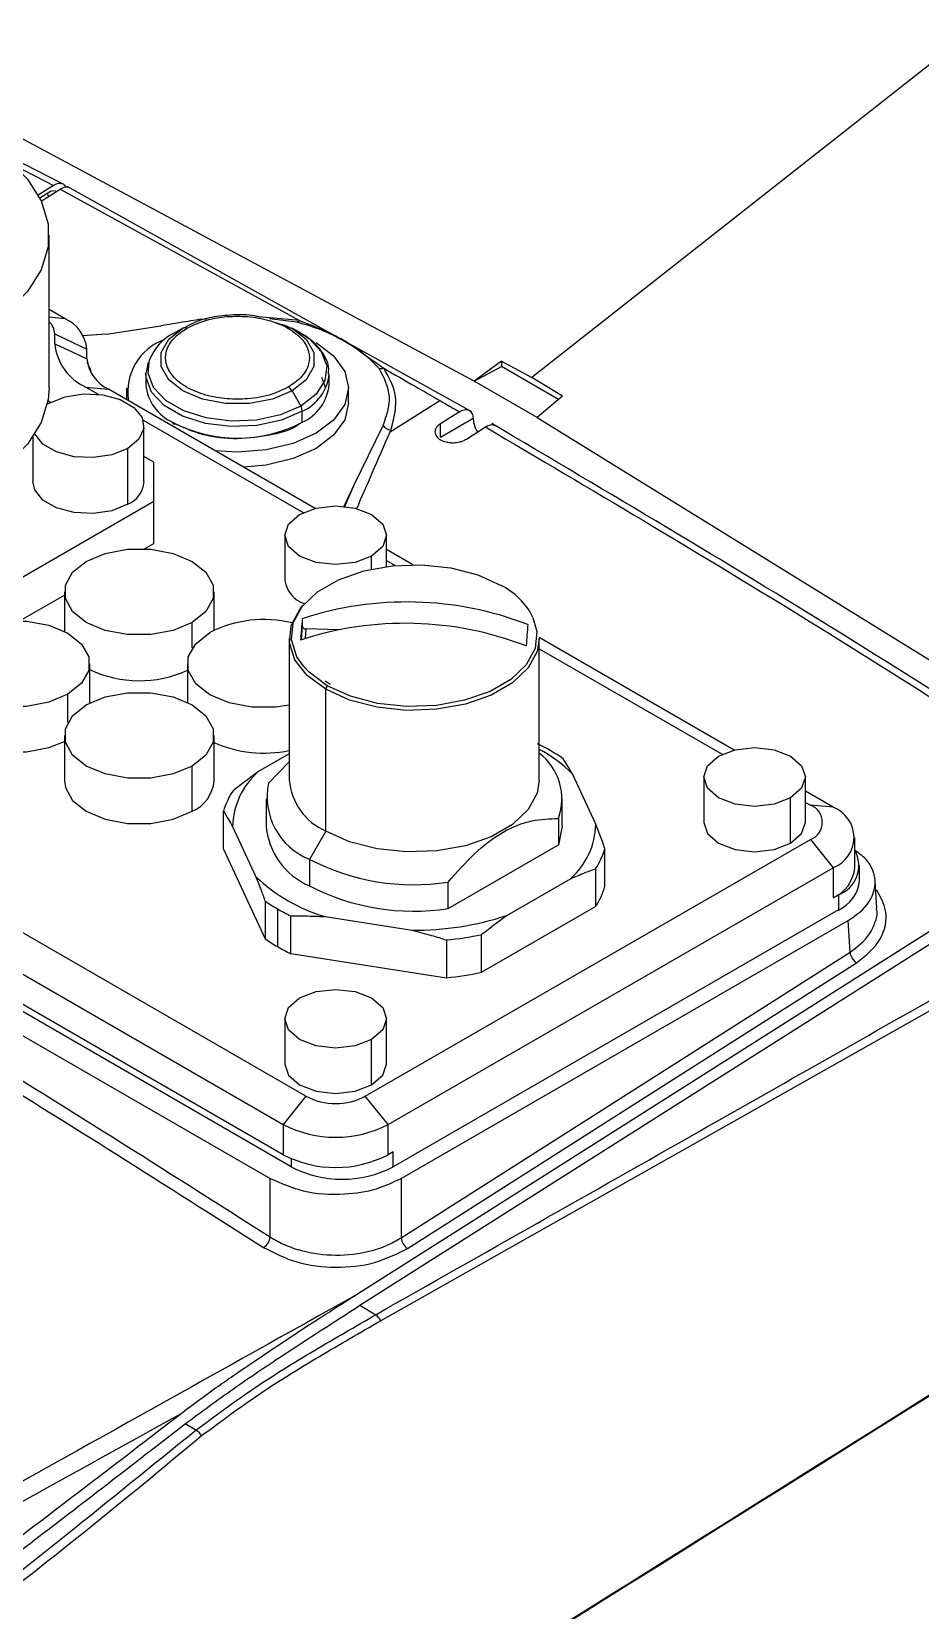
# Model space of a CAD drawing. Header units: millimetres. Extents: x 126 to 938, y 244 to 707.
# Drawn here: x 344.777 to 347.177, y 601.577 to 605.843 of the extents above; entities that cross this region are included whole.
import ezdxf

# ---------------------------------------------------------------- set-up
doc = ezdxf.new("R2010")
doc.units = ezdxf.units.MM

msp = doc.modelspace()

# ---------------------------------------------------------------- linework, layer by layer
at = {"color": 7, "linetype": 'Continuous', "lineweight": 25}
for p, q in [((348.3024, 606.6202), (346.1281, 604.9084)), ((345.9725, 604.8983), (344.6475, 605.6089)), ((344.8638, 605.4298), (344.6522, 605.5378)), ((344.8362, 605.4268), (344.795, 605.4007)), ((344.8032, 605.3844), (344.8539, 605.4165)), ((344.8539, 605.4165), (345.5002, 605.0619)), ((345.6222, 605.0065), (344.8727, 605.4243)), ((344.7989, 605.3934), (344.8192, 605.4063)), ((344.824, 604.8799), (344.824, 605.2923)), ((344.8677, 605.0668), (344.824, 605.092)), ((345.5002, 605.0619), (345.3903, 605.0722)), ((344.8677, 605.0668), (344.824, 605.0707)), ((344.9794, 605.0255), (345.1256, 605.0481)), ((345.1856, 605.0418), (345.162, 605.0282)), ((345.195, 605.0453), (345.1868, 605.041)), ((345.2493, 605.0658), (345.2286, 605.0644)), ((345.4932, 605.0577), (345.4194, 605.0665)), ((345.5038, 605.0282), (345.4802, 605.0418)), ((344.8397, 604.9991), (344.8397, 605.026)), ((344.9794, 605.0255), (344.9142, 605.0211)), ((345.9655, 604.8151), (345.6335, 605.0002)), ((344.9263, 604.9583), (344.9263, 604.9851)), ((345.0919, 604.9493), (345.0864, 604.9216)), ((345.6809, 604.9665), (345.7279, 604.933)), ((346.0457, 604.9526), (345.9725, 604.8983)), ((346.0457, 604.9526), (346.1281, 604.9084)), ((346.0457, 604.9526), (346.0457, 604.9377)), ((345.0854, 604.918), (345.0854, 604.9211)), ((345.0854, 604.918), (345.0854, 604.888)), ((345.5598, 604.9093), (345.5704, 604.8799)), ((345.5804, 604.888), (345.5804, 604.918)), ((345.9725, 604.8983), (346.0457, 604.9377)), ((346.1999, 604.8486), (346.0457, 604.9377)), ((346.2105, 604.8575), (346.1281, 604.9084)), ((344.9236, 604.8821), (344.9565, 604.8632)), ((344.9236, 604.8821), (344.9849, 604.8767)), ((345.5428, 604.5546), (344.9849, 604.8767)), ((345.0329, 604.8799), (345.0329, 604.849)), ((345.4802, 604.8717), (345.5038, 604.8309)), ((345.6329, 604.839), (345.6329, 604.8799)), ((346.1422, 604.8003), (345.9725, 604.8983)), ((344.8193, 604.836), (344.8245, 604.8391)), ((344.8277, 604.8409), (344.821, 604.8447)), ((345.5079, 604.787), (345.5079, 604.817)), ((345.745, 604.761), (345.8792, 604.8461)), ((345.9322, 604.8154), (345.8809, 604.7829)), ((346.2105, 604.8575), (346.1422, 604.8003)), ((345.0783, 604.7929), (345.5107, 604.5432)), ((345.0805, 604.6268), (345.0805, 604.7779)), ((345.6482, 604.6183), (345.7261, 604.7785)), ((345.8809, 604.7472), (345.9692, 604.7982)), ((345.8809, 604.7472), (345.8809, 604.7829)), ((345.9516, 604.7418), (346.0029, 604.7744)), ((346.1422, 604.8003), (347.9399, 603.6888)), ((344.7805, 604.748), (344.7805, 604.6268)), ((345.0366, 604.5656), (345.0366, 604.7166)), ((345.1071, 604.6796), (345.0805, 604.6949)), ((345.1071, 604.574), (345.1071, 604.6796)), ((345.6212, 604.5601), (345.6482, 604.6183)), ((345.6229, 604.56), (345.6482, 604.6183)), ((344.2929, 604.104), (345.1071, 604.574)), ((345.1071, 604.4597), (345.1071, 604.574)), ((345.4606, 604.4819), (345.4606, 604.3594)), ((345.7356, 604.3975), (345.7356, 604.4819)), ((345.082, 604.4452), (345.1071, 604.4597)), ((345.8065, 604.4024), (345.7356, 604.4433)), ((345.6953, 604.3905), (345.6953, 604.4258)), ((345.7356, 604.4134), (345.7588, 604.4)), ((344.7461, 604.2513), (344.8657, 604.3203)), ((344.8657, 604.3288), (344.8657, 604.2223)), ((345.2698, 604.2253), (345.2698, 604.3288)), ((345.2106, 604.1765), (345.2106, 604.2463)), ((345.5078, 604.2371), (345.5048, 604.1992)), ((345.5078, 604.2563), (345.5078, 604.2371)), ((345.5177, 604.2287), (345.5157, 604.2028)), ((345.6066, 604.2264), (345.5177, 604.2287)), ((345.4727, 604.2034), (345.4727, 603.8206)), ((346.6742, 603.9015), (346.1477, 604.2054)), ((346.1477, 603.8206), (346.1477, 604.2034)), ((346.1477, 604.1755), (346.6421, 603.8901)), ((344.9339, 604.0284), (344.9339, 604.1349)), ((345.1976, 604.1349), (345.1976, 604.0304)), ((345.5179, 602.9661), (343.5612, 604.0956)), ((344.8747, 603.9756), (344.8747, 604.0524)), ((345.5836, 604.0784), (345.5695, 604.0875)), ((345.5715, 603.6829), (345.5715, 604.0657)), ((343.5, 604.0194), (345.4566, 602.8899)), ((345.4566, 602.8082), (343.5, 603.9378)), ((344.8657, 603.941), (344.8657, 603.8185)), ((345.2698, 603.8185), (345.2698, 603.941)), ((345.4778, 602.7756), (343.5212, 603.9051)), ((345.4727, 603.8911), (345.3883, 603.8424)), ((343.4778, 603.8661), (345.4214, 602.7441)), ((345.2106, 603.7361), (345.2106, 603.8585)), ((345.4727, 603.8701), (345.417, 603.812)), ((346.3005, 603.7013), (346.2375, 603.837)), ((346.5919, 603.8288), (346.5919, 603.7063)), ((346.8669, 603.7063), (346.8669, 603.8288)), ((345.4102, 603.7696), (345.4102, 603.6981)), ((346.2102, 603.6981), (346.2102, 603.7696)), ((346.8267, 603.6502), (346.8267, 603.7726)), ((346.9416, 603.7471), (346.8669, 603.7902)), ((346.8669, 603.7603), (346.8803, 603.7526)), ((346.9416, 603.7471), (346.8803, 603.7526)), ((345.295, 603.6342), (345.295, 603.7363)), ((347.7, 603.7272), (345.6568, 602.4314)), ((346.1996, 603.7168), (346.1996, 603.6454)), ((345.3199, 603.695), (345.3829, 603.5593)), ((345.5715, 603.6829), (345.5273, 603.6063)), ((345.6638, 602.4014), (347.6644, 603.6705)), ((347.0001, 603.5838), (347.0001, 603.6655)), ((345.295, 603.6342), (345.4077, 603.3915)), ((345.6782, 602.9661), (346.8803, 603.66)), ((345.9016, 603.4733), (346.1996, 603.6454)), ((346.3253, 603.5334), (346.3253, 603.6355)), ((346.8803, 603.66), (346.9416, 603.5838)), ((345.5273, 603.6063), (345.5273, 603.5349)), ((345.7395, 602.8899), (346.9416, 603.5838)), ((346.3, 603.5809), (346.3, 603.4788)), ((346.9416, 603.5838), (346.9416, 603.5022)), ((347.0128, 603.5491), (347.0128, 603.5899)), ((345.9016, 603.4733), (345.9016, 603.5448)), ((346.06, 603.4546), (346.2321, 603.5539)), ((347.0595, 603.4746), (347.055, 603.548)), ((345.4077, 603.4935), (345.4077, 603.3915)), ((346.9557, 603.5103), (346.9416, 603.5022)), ((346.9557, 603.5103), (346.9557, 603.4695)), ((345.4407, 603.4726), (345.4407, 603.3705)), ((345.477, 603.3515), (345.477, 603.4536)), ((345.5697, 603.4515), (345.8048, 603.4151)), ((346.9557, 603.4695), (345.7536, 602.7756)), ((345.9921, 603.3011), (346.3, 603.4788)), ((345.7747, 602.7441), (346.982, 603.441)), ((346.9871, 603.3553), (346.982, 603.441)), ((345.8975, 603.3885), (345.8975, 603.2864)), ((345.9921, 603.3011), (345.9921, 603.4031)), ((345.477, 603.3515), (345.8975, 603.2864)), ((345.7747, 602.5836), (346.9871, 603.3553)), ((345.7195, 602.3597), (347.2594, 603.2296)), ((345.4606, 603.1756), (345.4606, 603.0532)), ((345.7356, 603.0532), (345.7356, 603.1756)), ((345.6953, 602.997), (345.6953, 603.1195)), ((345.5179, 602.9661), (345.4566, 602.8899)), ((345.7395, 602.8899), (345.6782, 602.9661)), ((345.4566, 602.8899), (345.4566, 602.8082)), ((345.7395, 602.8082), (345.7395, 602.8899)), ((345.7536, 602.8164), (345.7395, 602.8082)), ((345.7536, 602.7756), (345.7536, 602.8164)), ((345.4778, 602.7976), (345.4778, 602.7756)), ((345.4214, 602.5861), (345.4214, 602.7441)), ((345.7747, 602.7441), (345.7747, 602.5836)), ((345.6638, 602.4014), (345.7062, 602.3761)), ((345.2205, 602.0642), (345.1917, 602.0813))]:
    msp.add_line(p, q, dxfattribs=at)
at = {"color": 7, "linetype": 'Continuous', "lineweight": 25, "flags": 128}
for points in [[(344.6417, 605.5464), (344.7114, 605.4984), (344.7657, 605.4442), (344.8028, 605.3853), (344.8217, 605.3236), (344.8217, 605.261), (344.8028, 605.1993), (344.7657, 605.1404), (344.7114, 605.0862), (344.6417, 605.0382), (344.5586, 604.9979), (344.4646, 604.9666), (344.3626, 604.9452), (344.2558, 604.9343), (344.1473, 604.9343), (344.0404, 604.9452), (343.9384, 604.9666), (343.8445, 604.9979), (343.7613, 605.0382)], [(345.4802, 604.8717), (345.4275, 604.8496), (345.3655, 604.8379), (345.3003, 604.8379), (345.2383, 604.8496), (345.1856, 604.8717), (345.1472, 604.9021), (345.1271, 604.9379), (345.1271, 604.9755), (345.1472, 605.0113), (345.1856, 605.0418)], [(345.436, 605.0557), (345.4777, 605.0412), (345.5038, 605.0282)], [(345.4802, 605.0418), (345.5185, 605.0113), (345.5387, 604.9755), (345.5387, 604.9379), (345.5185, 604.9021), (345.4802, 604.8717)], [(345.5002, 605.0619), (345.4993, 605.0607), (345.4984, 605.0596), (345.4974, 605.0588), (345.4965, 605.0581), (345.4957, 605.0577), (345.4948, 605.0575), (345.494, 605.0575), (345.4932, 605.0577)], [(344.8397, 605.026), (344.8882, 605.0031), (344.9263, 604.9851)], [(344.8397, 604.9991), (344.8882, 604.9763), (344.9263, 604.9583)], [(345.545, 605.0023), (345.5927, 604.9665), (345.6227, 604.9247), (345.6329, 604.8799), (345.6227, 604.835), (345.5927, 604.7933), (345.545, 604.7574), (345.4829, 604.7299), (345.4105, 604.7126), (345.3329, 604.7067), (345.2734, 604.7101)], [(345.5038, 605.0282), (345.5263, 605.0132), (345.5593, 604.9783), (345.5739, 604.9395), (345.569, 604.8999), (345.545, 604.8627), (345.5038, 604.8309)], [(345.5038, 604.8309), (345.4487, 604.8071), (345.3843, 604.7932), (345.3157, 604.7904), (345.2484, 604.7988), (345.1881, 604.8179), (345.1394, 604.846), (345.1065, 604.8808), (345.0919, 604.9196), (345.0957, 604.9561)], [(345.5079, 604.817), (345.4515, 604.7926), (345.3855, 604.7784), (345.3152, 604.7755), (345.2464, 604.7841), (345.1846, 604.8036), (345.1348, 604.8324), (345.101, 604.8681), (345.086, 604.9078), (345.0854, 604.918)], [(344.824, 604.8799), (344.8217, 604.8486), (344.8028, 604.7869), (344.7657, 604.7281), (344.7114, 604.6738), (344.6417, 604.6258), (344.5586, 604.5856), (344.4646, 604.5542), (344.3626, 604.5328), (344.2558, 604.5219), (344.1473, 604.5219), (344.0404, 604.5328), (343.9384, 604.5542), (343.8445, 604.5856), (343.7613, 604.6258)], [(344.8245, 604.8391), (344.8672, 604.8563), (344.9175, 604.8641), (344.9694, 604.8615), (345.0166, 604.8488), (345.0534, 604.8275), (345.0754, 604.8003), (345.08, 604.7703), (345.0665, 604.7413), (345.0366, 604.7166)], [(345.6329, 604.839), (345.6227, 604.7942), (345.5927, 604.7524), (345.545, 604.7166), (345.4829, 604.689), (345.4105, 604.6717), (345.3496, 604.6661)], [(345.0366, 604.7166), (344.9939, 604.6994), (344.9436, 604.6916), (344.8917, 604.6942), (344.8445, 604.7069), (344.8077, 604.7282), (344.7857, 604.7555), (344.7856, 604.7556)], [(345.0366, 604.5656), (344.9939, 604.5483), (344.9436, 604.5405), (344.8917, 604.5432), (344.8445, 604.5559), (344.8077, 604.5771), (344.7857, 604.6044), (344.7805, 604.6268)], [(345.5008, 604.538), (345.5454, 604.5552), (345.5981, 604.5613), (345.6507, 604.5552), (345.6953, 604.538), (345.7251, 604.5123), (345.7356, 604.4819), (345.7251, 604.4515), (345.6953, 604.4258)], [(345.6953, 604.4258), (345.6507, 604.4086), (345.5981, 604.4025), (345.5454, 604.4086), (345.5008, 604.4258), (345.471, 604.4515), (345.4606, 604.4819), (345.471, 604.5123), (345.5008, 604.538)], [(344.9248, 604.4113), (344.976, 604.4328), (345.0361, 604.444), (345.0993, 604.444), (345.1595, 604.4328), (345.2106, 604.4113), (345.2478, 604.3818), (345.2673, 604.3471), (345.2673, 604.3106), (345.2478, 604.2759), (345.2106, 604.2463)], [(345.2106, 604.2463), (345.1595, 604.2249), (345.0993, 604.2136), (345.0361, 604.2136), (344.976, 604.2249), (344.9248, 604.2463), (344.8877, 604.2759), (344.8681, 604.3106), (344.8681, 604.3471), (344.8877, 604.3818), (344.9248, 604.4113)], [(345.5117, 604.127), (345.4933, 604.1537), (345.4789, 604.1992), (345.4837, 604.2453), (345.5075, 604.2894), (345.5489, 604.3289), (345.6055, 604.3616), (345.674, 604.3855), (345.7504, 604.3992), (345.8302, 604.402), (345.9089, 604.3937), (345.9819, 604.3747), (346.0449, 604.3462)], [(345.5715, 604.0657), (345.5214, 604.1026), (345.488, 604.1455), (345.4733, 604.1917), (345.4782, 604.2385), (345.5024, 604.2834), (345.5097, 604.2921)], [(344.589, 604.2174), (344.6401, 604.2389), (344.7002, 604.2501), (344.7635, 604.2501), (344.8236, 604.2389), (344.8747, 604.2174), (344.9119, 604.1879), (344.9314, 604.1532), (344.9314, 604.1167), (344.9119, 604.082), (344.8747, 604.0524)], [(345.4727, 604.0229), (345.4358, 604.0175), (345.3714, 604.0175), (345.3101, 604.029), (345.258, 604.0509), (345.2201, 604.0809), (345.2002, 604.1163), (345.2002, 604.1535), (345.2201, 604.1889), (345.258, 604.219)], [(346.1309, 604.2601), (346.1415, 604.2223), (346.1367, 604.1762), (346.1129, 604.1321), (346.0715, 604.0926), (346.0149, 604.0599), (345.9464, 604.036), (345.87, 604.0223), (345.7901, 604.0195), (345.7114, 604.0278), (345.6385, 604.0468), (345.5755, 604.0753)], [(344.8747, 604.0524), (344.8236, 604.031), (344.7635, 604.0197), (344.7002, 604.0197), (344.6401, 604.031), (344.589, 604.0524), (344.5518, 604.082), (344.5323, 604.1167), (344.5323, 604.1532), (344.5518, 604.1879), (344.589, 604.2174)], [(346.1477, 604.2034), (346.1422, 604.1683), (346.118, 604.1235), (346.0759, 604.0833), (346.0183, 604.0501), (345.9487, 604.0258), (345.871, 604.0118), (345.7898, 604.0089), (345.7098, 604.0174), (345.6356, 604.0367), (345.5715, 604.0657)], [(345.5755, 604.0753), (345.5261, 604.1116), (345.5117, 604.127)], [(344.9248, 604.0235), (344.976, 604.045), (345.0361, 604.0562), (345.0993, 604.0562), (345.1595, 604.045), (345.2106, 604.0235), (345.2478, 603.994), (345.2673, 603.9593), (345.2673, 603.9228), (345.2478, 603.8881), (345.2106, 603.8585)], [(344.5298, 604.0124), (344.5323, 603.9942), (344.5518, 603.9595), (344.589, 603.93), (344.6401, 603.9085), (344.7002, 603.8972), (344.7635, 603.8972), (344.8236, 603.9085), (344.8657, 603.925)], [(345.2106, 603.8585), (345.1595, 603.8371), (345.0993, 603.8258), (345.0361, 603.8258), (344.976, 603.8371), (344.9248, 603.8585), (344.8877, 603.8881), (344.8681, 603.9228), (344.8681, 603.9593), (344.8877, 603.994), (344.9248, 604.0235)], [(346.8267, 603.7726), (346.782, 603.7554), (346.7294, 603.7494), (346.6768, 603.7554), (346.6322, 603.7726), (346.6024, 603.7984), (346.5919, 603.8288), (346.6024, 603.8592), (346.6322, 603.8849)], [(346.6322, 603.8849), (346.6768, 603.9021), (346.7294, 603.9082), (346.782, 603.9021), (346.8267, 603.8849), (346.8565, 603.8592), (346.8669, 603.8288), (346.8565, 603.7984), (346.8267, 603.7726)], [(344.8657, 603.8185), (344.8681, 603.8003), (344.8877, 603.7656), (344.9248, 603.7361), (344.976, 603.7146), (345.0361, 603.7033), (345.0993, 603.7033), (345.1595, 603.7146), (345.2106, 603.7361)], [(346.1477, 603.8206), (346.1422, 603.7855), (346.118, 603.7407), (346.0759, 603.7005), (346.0183, 603.6673), (345.9487, 603.643), (345.871, 603.629), (345.7898, 603.6262), (345.7098, 603.6346), (345.6356, 603.6539), (345.5715, 603.6829)], [(346.2102, 603.6981), (346.2102, 603.6959), (346.1996, 603.6454)], [(346.5919, 603.7063), (346.6024, 603.6759), (346.6322, 603.6502), (346.6768, 603.633), (346.7294, 603.6269), (346.782, 603.633), (346.8267, 603.6502)], [(346.8267, 603.6502), (346.8565, 603.6759), (346.8669, 603.7063)], [(345.7921, 602.5549), (346.4711, 602.9871), (347.0046, 603.3266)], [(345.5008, 603.2318), (345.5454, 603.249), (345.5981, 603.255), (345.6507, 603.249), (345.6953, 603.2318), (345.7251, 603.206), (345.7356, 603.1756), (345.7251, 603.1453), (345.6953, 603.1195)], [(345.6953, 603.1195), (345.6507, 603.1023), (345.5981, 603.0963), (345.5454, 603.1023), (345.5008, 603.1195), (345.471, 603.1453), (345.4606, 603.1756), (345.471, 603.206), (345.5008, 603.2318)], [(345.4606, 603.0532), (345.471, 603.0228), (345.5008, 602.997), (345.5454, 602.9798), (345.5981, 602.9738), (345.6507, 602.9798), (345.6953, 602.997)], [(345.6953, 602.997), (345.7251, 603.0228), (345.7356, 603.0532)]]:
    msp.add_lwpolyline(points, dxfattribs=at)
at = {"color": 7, "linetype": 'Continuous', "lineweight": 25}
for centre, radius, start, end in [((344.835, 605.4078), 0.0159, 185.4133, 222.2508), ((344.792, 605.0237), 0.0477, 2.653, 47.8987), ((344.8262, 604.9751), 0.1006, 5.6931, 65.628), ((345.1897, 605.0326), 0.01, 54.3001, 114.3988), ((344.9831, 605.0134), 0.1441, 185.6935, 245.627), ((345.1865, 604.8697), 0.1497, 109.5968, 189.3031), ((345.2182, 604.9099), 0.1309, 115.3947, 159.3605), ((345.0264, 604.9683), 0.1006, 185.7004, 245.6193), ((344.8649, 604.9077), 0.0743, 8.6666, 33.1803), ((345.4585, 604.929), 0.1225, 293.8126, 354.7043), ((345.7209, 604.956), 0.024, 257.2571, 287.0056), ((345.2093, 604.9004), 0.1245, 185.6974, 245.6232), ((345.4549, 604.8577), 0.0289, 28.8759, 58.0264), ((345.4565, 604.9004), 0.1245, 294.3778, 354.3016), ((345.4791, 604.816), 0.0288, 1.9588, 31.1517), ((345.1622, 604.7863), 0.00437, 170.7784, 309.213), ((345.3329, 605.1248), 0.3804, 242.6105, 297.3895), ((345.7512, 604.7971), 0.0313, 216.5262, 262.6176), ((346.0464, 604.8023), 0.0773, 184.6503, 212.6098), ((345.0093, 604.6315), 0.0714, 292.4775, 356.2045), ((345.5408, 604.3736), 0.0815, 190.0158, 250.6624), ((345.9584, 604.1739), 0.1929, 26.5489, 63.355), ((345.7903, 603.3991), 0.9026, 68.7707, 108.2418), ((345.4046, 603.9322), 0.3221, 76.3614, 117.0727), ((349.0844, 603.9474), 3.5899, 175.0631, 175.9863), ((345.7858, 603.3414), 0.9026, 68.7707, 108.2418), ((345.5172, 604.2382), 0.0095, 186.4247, 273.3083), ((349.6937, 603.9315), 3.5899, 175.0631, 175.9863), ((345.0679, 604.4026), 0.3137, 244.7228, 294.4354), ((345.587, 604.0649), 0.0155, 138.0195, 177.2721), ((345.4042, 604.2204), 0.3272, 245.7519, 282.0838), ((345.9325, 603.4729), 0.4927, 55.3472, 64.66), ((345.9677, 603.5666), 0.3819, 45.0593, 61.8895), ((346.0535, 603.7699), 0.1554, 340.029, 52.7136), ((345.5222, 603.6907), 0.2024, 131.4373, 178.7655), ((345.172, 603.8263), 0.0981, 293.1923, 355.4874), ((345.5945, 603.7748), 0.1813, 168.1432, 248.2756), ((345.638, 603.8349), 0.166, 184.9374, 246.3822), ((345.4971, 603.6757), 0.211, 146.8948, 163.3074), ((346.8628, 603.7063), 0.0495, 290.7808, 69.2192), ((346.9106, 603.6655), 0.0873, 290.7821, 69.2179), ((345.6034, 603.7131), 0.1938, 184.4329, 246.8868), ((346.0981, 603.7056), 0.2024, 311.4402, 358.7627), ((346.1232, 603.6961), 0.211, 326.8948, 343.3074), ((346.9266, 603.5892), 0.0841, 290.2727, 28.9393), ((345.8087, 604.1485), 0.6108, 242.5762, 278.7535), ((346.9, 603.5938), 0.1006, 294.3788, 354.3001), ((345.6989, 603.891), 0.4581, 226.382, 253.6241), ((346.9152, 603.5588), 0.0981, 294.3782, 354.3042), ((345.6701, 603.8707), 0.4594, 235.1761, 240.0534), ((345.8087, 604.077), 0.6108, 242.5762, 278.7535), ((346.1234, 603.594), 0.2109, 326.8899, 343.3124), ((345.7038, 603.9292), 0.5269, 240.055, 244.511), ((345.8145, 604.1969), 0.7818, 269.2835, 288.3005), ((345.6701, 603.7686), 0.4594, 235.1761, 240.0534), ((345.7038, 603.8271), 0.5269, 240.055, 244.511), ((345.816, 604.2286), 0.844, 275.5404, 282.0449), ((347.0275, 603.3602), 0.0407, 186.9003, 235.6327), ((345.816, 604.1265), 0.844, 275.5404, 282.0449), ((345.5981, 603.1209), 0.1743, 242.6172, 297.3828), ((345.5981, 603.1628), 0.3074, 242.6091, 297.3909), ((345.5981, 603.0812), 0.3074, 242.6107, 297.3893), ((345.6157, 603.0416), 0.2997, 242.6051, 297.3949), ((345.3808, 602.5913), 0.0409, 303.8394, 352.6764), ((345.8151, 602.5885), 0.0407, 186.8992, 235.6295), ((345.6816, 602.3426), 0.0416, 24.3924, 53.8157), ((345.1973, 602.0244), 0.0461, 32.6949, 59.7895)]:
    msp.add_arc(centre, radius, start, end, dxfattribs=at)
for points, knots in [([(344.7081, 605.4924), (344.7137, 605.4896), (344.7564, 605.4679), (344.7991, 605.4459), (344.8362, 605.4268)], [0, 0, 0, 0, 0.129307, 1, 1, 1, 1]), ([(344.8192, 605.4063), (344.8252, 605.41), (344.8337, 605.4152), (344.8427, 605.4121), (344.8453, 605.4112)], [0, 0, 0, 0, 0.702355, 1, 1, 1, 1]), ([(344.8702, 605.4222), (344.8692, 605.4239), (344.8673, 605.4273), (344.8625, 605.4309), (344.8566, 605.4328), (344.85, 605.4326), (344.843, 605.4307), (344.8385, 605.4281), (344.8362, 605.4268)], [0, 0, 0, 0, 0.148865, 0.298628, 0.448605, 0.612219, 0.794602, 1, 1, 1, 1]), ([(344.8802, 605.4203), (344.8801, 605.4203), (344.8784, 605.4216), (344.8739, 605.4225), (344.8647, 605.4224), (344.8583, 605.4189), (344.8539, 605.4165)], [0, 0, 0, 0, 0.00881, 0.230982, 0.472187, 1, 1, 1, 1]), ([(345.3955, 605.0709), (345.3922, 605.0718), (345.3702, 605.0774), (345.3277, 605.0784), (345.2713, 605.0732), (345.2258, 605.0625), (345.2024, 605.0494), (345.195, 605.0453)], [0, 0, 0, 0, 0.049334, 0.330308, 0.610167, 0.87716, 1, 1, 1, 1]), ([(345.1956, 605.0408), (345.21, 605.0477), (345.2447, 605.0644), (345.3013, 605.0738), (345.3617, 605.0741), (345.4179, 605.0644), (345.4688, 605.0443), (345.5072, 605.0153), (345.5277, 604.9802), (345.5276, 604.9408), (345.5057, 604.9057), (345.4818, 604.8899), (345.4702, 604.8822)], [0, 0, 0, 0, 0.098174, 0.235784, 0.348395, 0.46895, 0.584175, 0.681999, 0.759647, 0.824663, 0.914738, 1, 1, 1, 1]), ([(345.2286, 605.0644), (345.2094, 605.0613), (345.175, 605.0558), (345.1407, 605.0505), (345.1256, 605.0481)], [0, 0, 0, 0, 0.559732, 1, 1, 1, 1]), ([(345.4702, 604.8822), (345.4558, 604.8753), (345.4211, 604.8586), (345.3644, 604.8492), (345.304, 604.849), (345.2478, 604.8587), (345.1969, 604.8787), (345.1585, 604.9077), (345.1381, 604.9428), (345.1382, 604.9823), (345.1601, 605.0173), (345.184, 605.0331), (345.1956, 605.0408)], [0, 0, 0, 0, 0.098174, 0.235783, 0.348394, 0.468948, 0.584173, 0.681999, 0.759647, 0.824662, 0.914738, 1, 1, 1, 1]), ([(345.5784, 604.9175), (345.579, 604.9225), (345.581, 604.9406), (345.5668, 604.9717), (345.539, 605.0058), (345.4976, 605.0332), (345.4617, 605.0497), (345.4395, 605.0543), (345.4355, 605.0552)], [0, 0, 0, 0, 0.0687162, 0.2535724, 0.4531375, 0.6826669, 0.942664, 1, 1, 1, 1]), ([(345.7156, 604.9325), (345.7023, 604.9461), (345.6743, 604.9746), (345.6207, 605.0069), (345.5609, 605.038), (345.5163, 605.051), (345.4932, 605.0577)], [0, 0, 0, 0, 0.219436, 0.462091, 0.72139, 1, 1, 1, 1]), ([(345.5002, 605.0619), (345.5447, 605.0451), (345.6092, 605.0208), (345.6639, 604.9793), (345.6809, 604.9665)], [0, 0, 0, 0, 0.689434, 1, 1, 1, 1]), ([(345.7261, 604.7785), (345.7354, 604.8046), (345.7541, 604.8574), (345.7285, 604.9073), (345.7156, 604.9325)], [0, 0, 0, 0, 0.494343, 1, 1, 1, 1]), ([(345.7472, 604.7661), (345.7558, 604.7986), (345.7714, 604.8574), (345.7414, 604.9096), (345.7279, 604.933)], [0, 0, 0, 0, 0.551992, 1, 1, 1, 1]), ([(345.7279, 604.933), (345.7562, 604.9168), (345.8066, 604.8879), (345.857, 604.8589), (345.8792, 604.8461)], [0, 0, 0, 0, 0.559747, 1, 1, 1, 1]), ([(345.8792, 604.8461), (345.8891, 604.8404), (345.9067, 604.8302), (345.9244, 604.82), (345.9322, 604.8154)], [0, 0, 0, 0, 0.559939, 1, 1, 1, 1]), ([(345.9322, 604.8154), (345.9364, 604.8177), (345.9426, 604.821), (345.9516, 604.8216), (345.9576, 604.82), (345.9627, 604.8165), (345.9678, 604.8094), (345.9686, 604.8027), (345.9692, 604.7982)], [0, 0, 0, 0, 0.2693621, 0.3947423, 0.5092893, 0.6223902, 0.7418324, 1, 1, 1, 1]), ([(345.5038, 604.7854), (345.5028, 604.7846), (345.4818, 604.7665), (345.4213, 604.7512), (345.3335, 604.739), (345.2422, 604.7481), (345.1891, 604.772), (345.165, 604.7829)], [0, 0, 0, 0, 0.011009, 0.23563, 0.505507, 0.775379, 1, 1, 1, 1]), ([(345.8809, 604.7829), (345.8782, 604.781), (345.8735, 604.7776), (345.868, 604.7703), (345.8657, 604.7623), (345.867, 604.7547), (345.8713, 604.7468), (345.8813, 604.7387), (345.8942, 604.7341), (345.9063, 604.7322), (345.9186, 604.7317), (345.9308, 604.7333), (345.9427, 604.7369), (345.9486, 604.7402), (345.9516, 604.7418)], [0, 0, 0, 0, 0.076551, 0.13504, 0.213725, 0.262581, 0.312808, 0.422859, 0.555742, 0.630777, 0.709572, 0.84266, 0.91984, 1, 1, 1, 1]), ([(345.9692, 604.7982), (345.9693, 604.7978), (345.9693, 604.7971), (345.9693, 604.7964), (345.9693, 604.7961)], [0, 0, 0, 0, 0.554913, 1, 1, 1, 1]), ([(346.0297, 604.7776), (346.0292, 604.778), (346.0271, 604.7795), (346.0221, 604.7804), (346.0132, 604.7799), (346.0071, 604.7766), (346.0029, 604.7744)], [0, 0, 0, 0, 0.065979, 0.276701, 0.506104, 1, 1, 1, 1]), ([(346.0029, 604.7744), (346.2873, 604.6062), (346.8596, 604.2679), (347.4187, 603.9082), (347.7, 603.7272)], [0, 0, 0, 0, 0.496926, 1, 1, 1, 1]), ([(347.7392, 603.7226), (347.4811, 603.889), (346.9149, 604.2539), (346.335, 604.5971), (346.0194, 604.7838)], [0, 0, 0, 0, 0.455693, 1, 1, 1, 1]), ([(345.6551, 604.5539), (345.6691, 604.5862), (345.699, 604.6553), (345.729, 604.7243), (345.745, 604.761)], [0, 0, 0, 0, 0.467823, 1, 1, 1, 1]), ([(345.745, 604.761), (345.7454, 604.762), (345.7462, 604.7637), (345.7469, 604.7654), (345.7472, 604.7661)], [0, 0, 0, 0, 0.559747, 1, 1, 1, 1]), ([(346.2375, 603.837), (346.2329, 603.845), (346.225, 603.8589), (346.2163, 603.8725), (346.2127, 603.8782)], [0, 0, 0, 0, 0.574921, 1, 1, 1, 1]), ([(345.3883, 603.8424), (345.3755, 603.8331), (345.3525, 603.8164), (345.3303, 603.7988), (345.3204, 603.7909)], [0, 0, 0, 0, 0.556075, 1, 1, 1, 1]), ([(343.4759, 603.7607), (343.8412, 603.5509), (344.4983, 603.1735), (345.1375, 602.7667), (345.4214, 602.5861)], [0, 0, 0, 0, 0.555969, 1, 1, 1, 1]), ([(345.295, 603.7363), (345.2997, 603.7289), (345.3083, 603.7153), (345.3163, 603.7014), (345.3199, 603.695)], [0, 0, 0, 0, 0.544892, 1, 1, 1, 1]), ([(345.9016, 603.5448), (345.9248, 603.5711), (345.9693, 603.6216), (346.0443, 603.6808), (346.1234, 603.7144), (346.1754, 603.716), (346.1996, 603.7168)], [0, 0, 0, 0, 0.294061, 0.565283, 0.797821, 1, 1, 1, 1]), ([(346.3253, 603.6355), (346.3208, 603.648), (346.3127, 603.67), (346.3042, 603.6919), (346.3005, 603.7013)], [0, 0, 0, 0, 0.56871, 1, 1, 1, 1]), ([(346.982, 603.441), (347.0036, 603.4558), (347.0442, 603.4834), (347.0622, 603.5545), (347.0357, 603.6056), (347.0097, 603.6237), (346.9988, 603.6314)], [0, 0, 0, 0, 0.322167, 0.603036, 0.833546, 1, 1, 1, 1]), ([(346.2321, 603.5539), (346.2447, 603.5593), (346.2671, 603.569), (346.29, 603.5773), (346.3, 603.5809)], [0, 0, 0, 0, 0.565262, 1, 1, 1, 1]), ([(345.3829, 603.5593), (345.3876, 603.5473), (345.3961, 603.5255), (345.4041, 603.5034), (345.4077, 603.4935)], [0, 0, 0, 0, 0.551401, 1, 1, 1, 1]), ([(343.808, 603.5325), (344.0751, 603.376), (344.613, 603.0608), (345.1389, 602.7259), (345.4036, 602.5574)], [0, 0, 0, 0, 0.496631, 1, 1, 1, 1]), ([(347.0046, 603.3266), (347.029, 603.3456), (347.0743, 603.3809), (347.0925, 603.4642), (347.0693, 603.5049), (347.0591, 603.5227)], [0, 0, 0, 0, 0.3982815, 0.7372621, 1, 1, 1, 1]), ([(345.477, 603.4536), (345.4943, 603.4536), (345.5252, 603.4536), (345.5561, 603.4521), (345.5697, 603.4515)], [0, 0, 0, 0, 0.558316, 1, 1, 1, 1]), ([(345.9921, 603.4031), (346.0047, 603.4131), (346.027, 603.4307), (346.05, 603.4473), (346.06, 603.4546)], [0, 0, 0, 0, 0.563919, 1, 1, 1, 1]), ([(346.9871, 603.3553), (347.0067, 603.3702), (347.0356, 603.3922), (347.0552, 603.4348), (347.0622, 603.4599), (347.0588, 603.4727), (347.0584, 603.4745)], [0, 0, 0, 0, 0.493152, 0.728558, 0.962646, 1, 1, 1, 1]), ([(345.8048, 603.4151), (345.8222, 603.4105), (345.8533, 603.4023), (345.884, 603.3927), (345.8975, 603.3885)], [0, 0, 0, 0, 0.5593093, 1, 1, 1, 1]), ([(345.7062, 602.3761), (345.9975, 602.5412), (346.5105, 602.8318), (347.0233, 603.123), (347.2448, 603.2488)], [0, 0, 0, 0, 0.567839, 1, 1, 1, 1]), ([(345.4214, 602.7441), (345.4504, 602.7314), (345.5143, 602.7034), (345.6141, 602.6991), (345.7047, 602.7114), (345.7528, 602.7338), (345.7747, 602.7441)], [0, 0, 0, 0, 0.258013, 0.567183, 0.802969, 1, 1, 1, 1]), ([(347.9791, 602.6463), (346.8813, 601.9574), (345.7051, 601.2191), (344.4461, 600.4381), (344.2096, 600.2915), (343.973, 600.145), (343.7363, 599.9985), (343.4991, 599.8527), (343.2663, 599.7064), (343.0583, 599.5867), (342.8685, 599.5194), (342.7036, 599.5039), (342.5396, 599.4696), (342.3732, 599.4039), (342.1906, 599.3023), (341.9965, 599.1584), (341.8001, 598.9699), (341.6166, 598.7526), (341.5134, 598.5904), (341.4612, 598.5083)], [0, 0, 0, 0, 0.498608, 0.534283, 0.569965, 0.605654, 0.64135, 0.677054, 0.712772, 0.747153, 0.769195, 0.78955, 0.810673, 0.833452, 0.858066, 0.890911, 0.926086, 0.962595, 1, 1, 1, 1]), ([(347.9792, 602.6435), (346.8799, 601.9545), (345.3177, 600.9753), (343.684, 599.9524), (343.0794, 599.5852), (342.8604, 599.5018), (342.6375, 599.485), (342.4193, 599.4122), (342.2055, 599.2962), (341.9985, 599.1407), (341.805, 598.9529), (341.6244, 598.7371), (341.523, 598.5762), (341.4717, 598.4949)], [0, 0, 0, 0, 0.499417, 0.709662, 0.74202, 0.77164, 0.798727, 0.827516, 0.859408, 0.892006, 0.926865, 0.963017, 1, 1, 1, 1]), ([(345.4036, 602.5574), (345.4328, 602.5427), (345.4937, 602.5119), (345.5978, 602.5011), (345.7019, 602.5104), (345.763, 602.5406), (345.7921, 602.5549)], [0, 0, 0, 0, 0.23957, 0.500743, 0.761676, 1, 1, 1, 1]), ([(345.4214, 602.5861), (345.4346, 602.5785), (345.4613, 602.5631), (345.5203, 602.5437), (345.5986, 602.5332), (345.6768, 602.5426), (345.7358, 602.5614), (345.7619, 602.5764), (345.7747, 602.5836)], [0, 0, 0, 0, 0.123042, 0.249624, 0.500873, 0.756417, 0.881028, 1, 1, 1, 1]), ([(345.6568, 602.4314), (344.9231, 602.0215), (343.9011, 601.4506), (342.5906, 600.7195), (342.0154, 600.3959), (341.7279, 600.2341)], [0, 0, 0, 0, 0.560114, 0.78017, 1, 1, 1, 1]), ([(345.6568, 602.4314), (345.624, 602.4105), (345.5598, 602.3695), (345.4642, 602.307), (345.3693, 602.2434), (345.2751, 602.1789), (345.2141, 602.1335), (345.1844, 602.1114)], [0, 0, 0, 0, 0.204774, 0.400386, 0.600258, 0.805289, 1, 1, 1, 1]), ([(345.1917, 602.0813), (345.2349, 602.1132), (345.3211, 602.1767), (345.479, 602.2827), (345.5938, 602.3565), (345.6638, 602.4014)], [0, 0, 0, 0, 0.282288, 0.562892, 1, 1, 1, 1]), ([(345.2205, 602.0642), (345.2725, 602.1028), (345.376, 602.1794), (345.5403, 602.2802), (345.6509, 602.3442), (345.7062, 602.3761)], [0, 0, 0, 0, 0.336114, 0.668573, 1, 1, 1, 1]), ([(345.2361, 602.0493), (345.2876, 602.0876), (345.3903, 602.164), (345.5539, 602.2643), (345.6643, 602.3279), (345.7195, 602.3597)], [0, 0, 0, 0, 0.334721, 0.667739, 1, 1, 1, 1]), ([(345.1844, 602.1114), (345.0775, 602.029), (344.8527, 601.8558), (344.5199, 601.6053), (344.1745, 601.3484), (343.8346, 601.0978), (343.4874, 600.8442), (343.1502, 600.5966), (342.8157, 600.3586), (342.5013, 600.1862), (342.2311, 600.032), (342.0015, 599.8843), (341.7955, 599.7286), (341.617, 599.562), (341.4614, 599.394), (341.3139, 599.211), (341.177, 599.0153), (341.052, 598.8098), (340.9408, 598.5971), (340.8447, 598.3801), (340.7648, 598.161), (340.7017, 597.9424), (340.6568, 597.727), (340.6301, 597.5175), (340.6226, 597.3167), (340.6336, 597.1271), (340.6634, 596.9508), (340.7114, 596.7894), (340.7777, 596.645), (340.8611, 596.5196), (340.961, 596.4151), (341.0759, 596.3329), (341.2044, 596.2746), (341.3451, 596.2402), (341.4958, 596.2324), (341.623, 596.2422), (341.6974, 596.262), (341.7204, 596.2681)], [0, 0, 0, 0, 0.04659, 0.097949, 0.143742, 0.195198, 0.243679, 0.29212, 0.339654, 0.385153, 0.415758, 0.447037, 0.479331, 0.504731, 0.531198, 0.558287, 0.585816, 0.613557, 0.641265, 0.668577, 0.695441, 0.721679, 0.747031, 0.771324, 0.794484, 0.816266, 0.836769, 0.856069, 0.874217, 0.891392, 0.907837, 0.923838, 0.939837, 0.956275, 0.973477, 0.991785, 1, 1, 1, 1]), ([(341.7479, 600.2113), (342.1303, 600.4211), (342.8953, 600.8408), (344.0391, 601.4773), (344.8027, 601.9), (345.1844, 602.1114)], [0, 0, 0, 0, 0.333204, 0.666683, 1, 1, 1, 1]), ([(341.1101, 596.3883), (341.0741, 596.4067), (340.9715, 596.4591), (340.8413, 596.6119), (340.7287, 596.8293), (340.6636, 597.0918), (340.6454, 597.3868), (340.6746, 597.7079), (340.7498, 598.0438), (340.8689, 598.3855), (341.0274, 598.721), (341.2107, 599.0237), (341.4067, 599.2876), (341.6069, 599.5114), (341.8182, 599.7071), (342.0416, 599.8695), (342.2655, 600.0128), (342.5485, 600.174), (342.8952, 600.3654), (343.2716, 600.6448), (343.6564, 600.9251), (344.041, 601.209), (344.4255, 601.4954), (344.8099, 601.7854), (345.0642, 601.9825), (345.1917, 602.0813)], [0, 0, 0, 0, 0.015151, 0.043239, 0.07368, 0.107159, 0.144381, 0.184781, 0.228419, 0.27393, 0.321059, 0.368177, 0.407242, 0.444936, 0.481352, 0.515661, 0.549011, 0.581618, 0.638568, 0.69824, 0.75821, 0.818307, 0.878586, 0.939125, 1, 1, 1, 1]), ([(341.0154, 598.5139), (341.0558, 598.5966), (341.1366, 598.7619), (341.2816, 598.9955), (341.4404, 599.216), (341.6119, 599.4162), (341.7907, 599.5933), (342.0029, 599.766), (342.2498, 599.9295), (342.5236, 600.0998), (342.806, 600.2517), (343.2352, 600.5334), (343.7983, 600.9622), (344.521, 601.497), (344.9871, 601.875), (345.2205, 602.0642)], [0, 0, 0, 0, 0.0495683, 0.0990965, 0.1478825, 0.1958557, 0.2409606, 0.2832985, 0.3430113, 0.4003575, 0.456974, 0.5156638, 0.6766964, 0.8381689, 1, 1, 1, 1]), ([(344.5968, 601.535), (344.7045, 601.6192), (344.9201, 601.7875), (345.1307, 601.962), (345.2361, 602.0493)], [0, 0, 0, 0, 0.49969, 1, 1, 1, 1])]:
    msp.add_open_spline(points, degree=3, knots=knots, dxfattribs=at)

doc.saveas('drawing.dxf')
